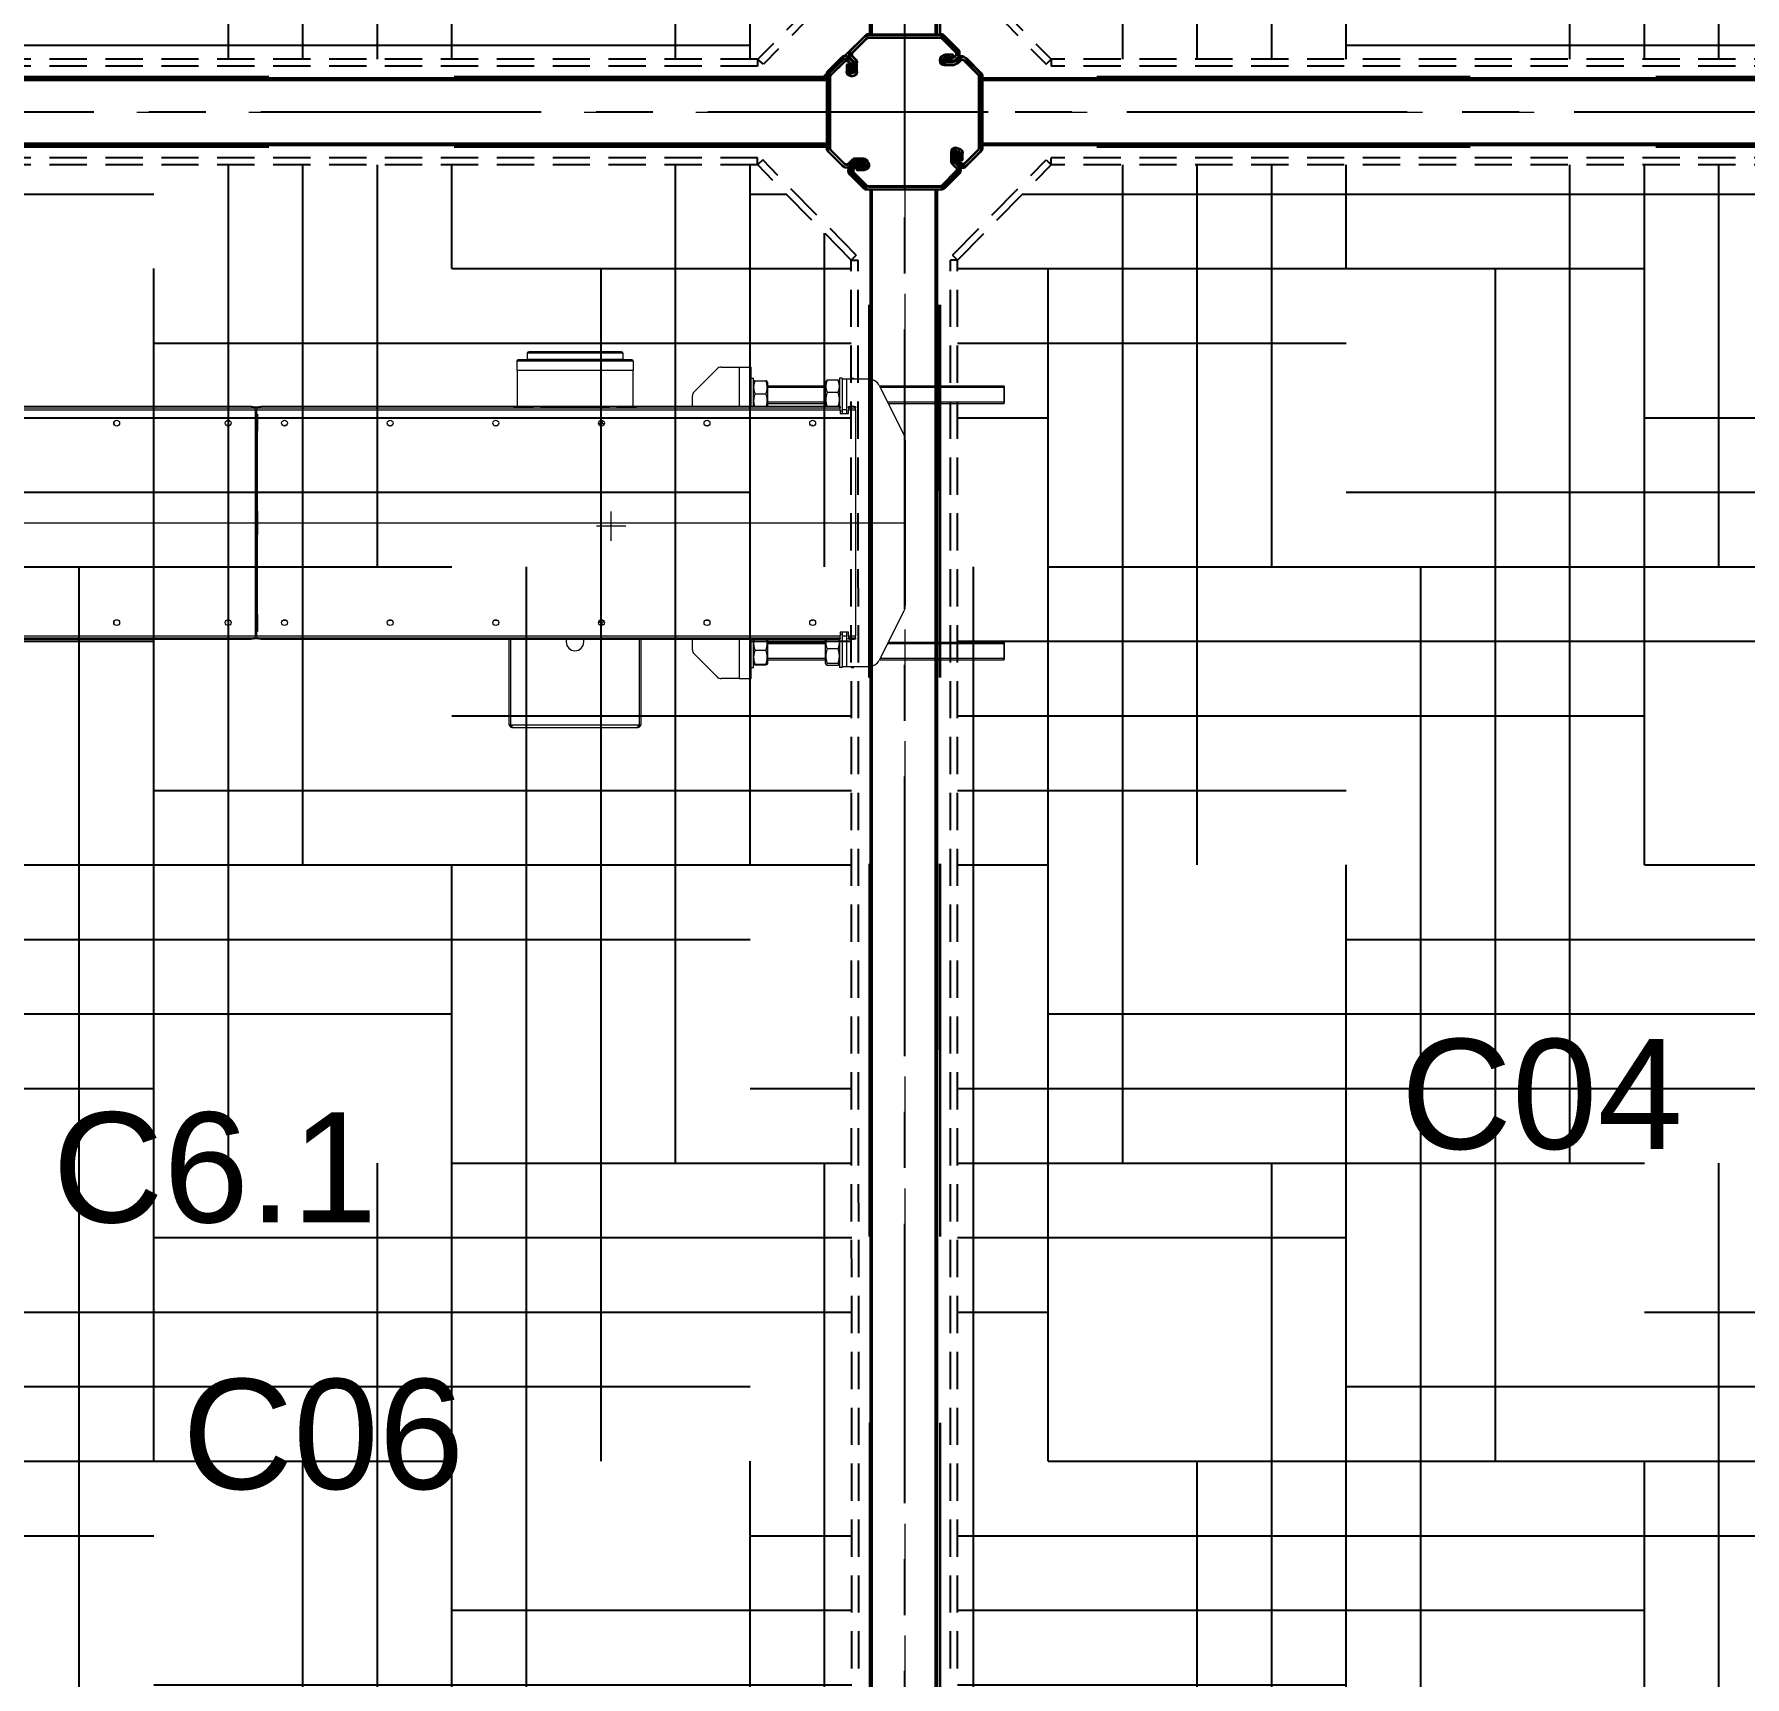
# Model space of a CAD drawing. Header units: millimetres. Extents: x 3220 to 226993, y 817 to 176024.
# Drawn here: x 32816 to 35731, y 85993 to 88792 of the extents above; entities that cross this region are included whole.
import ezdxf

# ---------------------------------------------------------------- set-up
doc = ezdxf.new("R2010")
doc.units = ezdxf.units.MM
for name, pattern in [('AXES', [50.8, 31.75, -6.35, 6.35, -6.35]), ('CENTER', [10.16, 6.35, -1.27, 1.27, -1.27]), ('GEN3', [6.25, 4.75, -1.5]), ('HIDDEN', [9.525, 6.35, -3.175])]:
    doc.linetypes.add(name, pattern=pattern)
doc.layers.add('3', color=6, linetype='GEN3')
doc.layers.add('cellule', color=7, linetype='Continuous')
doc.layers.add('Axe', color=1, linetype='AXES', lineweight=9)
doc.layers.add('Gewinde(DIN)', color=160, linetype='Continuous', lineweight=25)
doc.layers.add('Sichtbare Kanten(DIN)', color=7, linetype='Continuous', lineweight=50, true_color=0x3f3f3f)
doc.layers.add('Sichtbare tangentiale Kanten(DIN)', color=7, linetype='Continuous', lineweight=50, true_color=0x3f3f3f)
doc.styles.add('ARIAL_BOLD', font='arial.ttf')

# ---------------------------------------------------------------- blocks, each defined once
blk = doc.blocks.new("SYST7ME D'AXE")
at = {"layer": 'Axe', "ltscale": 15}
for p, q in [((9000, 18500), (9000, -6500)), ((-500, 15000), (15500, 15000))]:
    blk.add_line(p, q, dxfattribs=at)
blk = doc.blocks.new('palplanche')
at = {"color": 1, "linetype": 'CENTER', "ltscale": 75}
for p, q in [((-2500, 2632.6), (-2500, -632)), ((499.9, 2632.6), (500, -632)), ((642.3, 2500), (-2632, 2500)), ((640.8, -500), (-2632, -500))]:
    blk.add_line(p, q, dxfattribs=at)
at = {"color": 0, "linetype": 'HIDDEN', "ltscale": 100}
for p, q in [((-2581, 2594.3), (-2581, 2599.1)), ((418.9, 2594.3), (418.9, 2599.1)), ((-2567.6, 2588.3), (-2567.6, 2593.1)), ((-2411.7, 2568.8), (-2406.9, 2568.8)), ((-2405.7, 2582.2), (-2400.9, 2582.2)), ((432.3, 2588.3), (432.3, 2593.1)), ((588.3, 2568.8), (593.1, 2568.8)), ((594.3, 2582.2), (599.1, 2582.2)), ((368.5, 2560), (-2367.4, 2560)), ((-2587.1, 2432.4), (-2591.9, 2432.4)), ((368.5, 2440), (-2367.4, 2440)), ((412.8, 2432.4), (408, 2432.4)), ((-2593.1, 2419), (-2597.9, 2419)), ((-2431.2, 2412.9), (-2431.2, 2408.1)), ((-2417.8, 2406.9), (-2417.8, 2402.1)), ((406.8, 2419), (402, 2419)), ((568.7, 2412.9), (568.7, 2408.1)), ((582.1, 2406.9), (582.1, 2402.1)), ((-2559.4, 2368.6), (-2559.4, -367.4)), ((-2439.4, 2368.6), (-2439.4, -367.4)), ((440.5, 2368.6), (439.1, -367.4)), ((560.5, 2368.6), (559.1, -367.4)), ((-2581, -405.7), (-2581, -400.9)), ((-2567.6, -411.7), (-2567.6, -406.9)), ((417.5, -405.7), (417.5, -400.9)), ((430.9, -411.7), (430.9, -406.9)), ((-2411.7, -431.2), (-2406.9, -431.2)), ((-2405.7, -417.8), (-2400.9, -417.8)), ((586.9, -431.2), (591.7, -431.2)), ((592.9, -417.8), (597.7, -417.8)), ((367.1, -440), (-2367.4, -440)), ((-2593.1, -581), (-2597.9, -581)), ((-2587.1, -567.6), (-2591.9, -567.6)), ((367.1, -560), (-2367.4, -560)), ((405.4, -581), (400.6, -581)), ((411.4, -567.6), (406.6, -567.6)), ((-2431.2, -587.1), (-2431.2, -591.9)), ((-2417.8, -593.1), (-2417.8, -597.9)), ((567.3, -587.1), (567.3, -591.9)), ((580.7, -593.1), (580.7, -597.9))]:
    blk.add_line(p, q, dxfattribs=at)
at = {"color": 4, "linetype": 'ByBlock'}
for p, q in [((361.9, 2438.8), (434.9, 2367.4)), ((-2565, 2367.4), (-2502.4, 2367.4)), ((434.9, 2367.4), (497.5, 2367.4))]:
    blk.add_line(p, q, dxfattribs=at)
at = {"color": 0, "linetype": 'HIDDEN', "ltscale": 100}
for points in [[(-2405.7, 2582.2), (-2405.7, 2570.2, -1), (-2412.9, 2570.2), (-2412.9, 2585.2, -0.198912), (-2411.5, 2588.6), (-2407.6, 2592.4, 0.414214), (-2407.6, 2606), (-2431.4, 2629.8, 0.198912), (-2438.2, 2632.6), (-2559.4, 2632.6, 0.198912), (-2566.2, 2629.8), (-2589.1, 2606.9, 0.414214), (-2589.1, 2593.3), (-2587, 2591.2, 0.198912), (-2580.2, 2588.3), (-2567.6, 2588.3)], [(-2400.9, 2582.2), (-2400.9, 2570.2, -1), (-2417.7, 2570.2), (-2417.7, 2585.2, -0.198912), (-2414.8, 2592), (-2411, 2595.8, 0.414214), (-2411, 2602.6), (-2434.8, 2626.4, 0.198912), (-2438.2, 2627.8), (-2559.4, 2627.8, 0.198912), (-2562.8, 2626.4), (-2585.7, 2603.5, 0.414214), (-2585.7, 2596.7), (-2583.6, 2594.6, 0.198912), (-2580.2, 2593.1), (-2567.6, 2593.1)], [(594.3, 2582.2), (594.3, 2570.2, -1), (587.1, 2570.2), (587.1, 2585.2, -0.198912), (588.5, 2588.6), (592.3, 2592.4, 0.414214), (592.3, 2606), (568.5, 2629.8, 0.198912), (561.7, 2632.6), (440.5, 2632.6, 0.198912), (433.7, 2629.8), (410.8, 2606.9, 0.414214), (410.8, 2593.3), (412.9, 2591.2, 0.198912), (419.7, 2588.3), (432.3, 2588.3)], [(599.1, 2582.2), (599.1, 2570.2, -1), (582.3, 2570.2), (582.3, 2585.2, -0.198912), (585.1, 2592), (588.9, 2595.8, 0.414214), (588.9, 2602.6), (565.1, 2626.4, 0.198912), (561.7, 2627.8), (440.5, 2627.8, 0.198912), (437.1, 2626.4), (414.2, 2603.5, 0.414214), (414.2, 2596.7), (416.3, 2594.6, 0.198912), (419.7, 2593.1), (432.3, 2593.1)], [(-2581, 2594.3), (-2569, 2594.3, -1), (-2569, 2587.1), (-2584, 2587.1, -0.198912), (-2587.4, 2588.6), (-2591.2, 2592.4, 0.414214), (-2604.8, 2592.4), (-2628.6, 2568.6, 0.198912), (-2631.4, 2561.8), (-2631.4, 2440.6, 0.198912), (-2628.6, 2433.8), (-2605.7, 2410.9, 0.414214), (-2592.1, 2410.9), (-2590, 2413, 0.198912), (-2587.1, 2419.8), (-2587.1, 2432.4)], [(-2581, 2599.1), (-2569, 2599.1, -1), (-2569, 2582.3), (-2584, 2582.3, -0.198912), (-2590.8, 2585.2), (-2594.6, 2589, 0.414214), (-2601.4, 2589), (-2625.2, 2565.2, 0.198912), (-2626.6, 2561.8), (-2626.6, 2440.6, 0.198912), (-2625.2, 2437.2), (-2602.3, 2414.3, 0.414214), (-2595.5, 2414.3), (-2593.4, 2416.4, 0.198912), (-2591.9, 2419.8), (-2591.9, 2432.4)], [(418.9, 2594.3), (430.9, 2594.3, -1), (430.9, 2587.1), (415.9, 2587.1, -0.198912), (412.5, 2588.6), (408.7, 2592.4, 0.414214), (395.1, 2592.4), (371.3, 2568.6, 0.198912), (368.5, 2561.8), (368.5, 2440.6, 0.198912), (371.3, 2433.8), (394.3, 2410.9, 0.414214), (407.8, 2410.9), (410, 2413, 0.198912), (412.8, 2419.8), (412.8, 2432.4)], [(418.9, 2599.1), (430.9, 2599.1, -1), (430.9, 2582.3), (415.9, 2582.3, -0.198912), (409.1, 2585.2), (405.3, 2589, 0.414214), (398.5, 2589), (374.7, 2565.2, 0.198912), (373.3, 2561.8), (373.3, 2440.6, 0.198912), (374.7, 2437.2), (397.7, 2414.3, 0.414214), (404.4, 2414.3), (406.6, 2416.4, 0.198912), (408, 2419.8), (408, 2432.4)], [(-2417.8, 2402.1), (-2429.8, 2402.1, -1), (-2429.8, 2418.9), (-2414.8, 2418.9, -0.198912), (-2408, 2416), (-2404.2, 2412.2, 0.414214), (-2397.4, 2412.2), (-2373.6, 2436, 0.198912), (-2372.2, 2439.4), (-2372.2, 2560.6, 0.198912), (-2373.6, 2564), (-2396.5, 2586.9, 0.414214), (-2403.3, 2586.9), (-2405.5, 2584.8, 0.198912), (-2406.9, 2581.4), (-2406.9, 2568.8)], [(-2417.8, 2406.9), (-2429.8, 2406.9, -1), (-2429.8, 2414.1), (-2414.8, 2414.1, -0.198912), (-2411.4, 2412.7), (-2407.6, 2408.8, 0.414214), (-2394, 2408.8), (-2370.2, 2432.6, 0.198912), (-2367.4, 2439.4), (-2367.4, 2560.6, 0.198912), (-2370.2, 2567.4), (-2393.1, 2590.3, 0.414214), (-2406.7, 2590.3), (-2408.8, 2588.2, 0.198912), (-2411.7, 2581.4), (-2411.7, 2568.8)], [(582.1, 2402.1), (570.1, 2402.1, -1), (570.1, 2418.9), (585.1, 2418.9, -0.198912), (591.9, 2416), (595.8, 2412.2, 0.414214), (602.5, 2412.2), (626.3, 2436, 0.198912), (627.7, 2439.4), (627.7, 2560.6, 0.198912), (626.3, 2564), (603.4, 2586.9, 0.414214), (596.6, 2586.9), (594.5, 2584.8, 0.198912), (593.1, 2581.4), (593.1, 2568.8)], [(582.1, 2406.9), (570.1, 2406.9, -1), (570.1, 2414.1), (585.1, 2414.1, -0.198912), (588.5, 2412.7), (592.4, 2408.8, 0.414214), (605.9, 2408.8), (629.7, 2432.6, 0.198912), (632.5, 2439.4), (632.5, 2560.6, 0.198912), (629.7, 2567.4), (606.8, 2590.3, 0.414214), (593.2, 2590.3), (591.1, 2588.2, 0.198912), (588.3, 2581.4), (588.3, 2568.8)], [(-2597.9, 2419), (-2597.9, 2431, -1), (-2581.1, 2431), (-2581.1, 2416, -0.198912), (-2584, 2409.2), (-2587.8, 2405.4, 0.414214), (-2587.8, 2398.6), (-2564, 2374.8, 0.198912), (-2560.6, 2373.4), (-2439.4, 2373.4, 0.198912), (-2436, 2374.8), (-2413.1, 2397.7, 0.414214), (-2413.1, 2404.5), (-2415.2, 2406.7, 0.198912), (-2418.6, 2408.1), (-2431.2, 2408.1)], [(-2593.1, 2419), (-2593.1, 2431, -1), (-2585.9, 2431), (-2585.9, 2416, -0.198912), (-2587.4, 2412.6), (-2591.2, 2408.8, 0.414214), (-2591.2, 2395.2), (-2567.4, 2371.4, 0.198912), (-2560.6, 2368.6), (-2439.4, 2368.6, 0.198912), (-2432.6, 2371.4), (-2409.7, 2394.3, 0.414214), (-2409.7, 2407.9), (-2411.8, 2410, 0.198912), (-2418.6, 2412.9), (-2431.2, 2412.9)], [(402, 2419), (402, 2431, -1), (418.8, 2431), (418.8, 2416, -0.198912), (416, 2409.2), (412.1, 2405.4, 0.414214), (412.1, 2398.6), (435.9, 2374.8, 0.198912), (439.3, 2373.4), (560.5, 2373.4, 0.198912), (563.9, 2374.8), (586.9, 2397.7, 0.414214), (586.9, 2404.5), (584.7, 2406.7, 0.198912), (581.3, 2408.1), (568.7, 2408.1)], [(406.8, 2419), (406.8, 2431, -1), (414, 2431), (414, 2416, -0.198912), (412.6, 2412.6), (408.7, 2408.8, 0.414214), (408.7, 2395.2), (432.5, 2371.4, 0.198912), (439.3, 2368.6), (560.5, 2368.6, 0.198912), (567.3, 2371.4), (590.3, 2394.3, 0.414214), (590.3, 2407.9), (588.1, 2410, 0.198912), (581.3, 2412.9), (568.7, 2412.9)], [(-2405.7, -417.8), (-2405.7, -429.8, -1), (-2412.9, -429.8), (-2412.9, -414.8, -0.198912), (-2411.5, -411.4), (-2407.6, -407.6, 0.414214), (-2407.6, -394), (-2431.4, -370.2, 0.198912), (-2438.2, -367.4), (-2559.4, -367.4, 0.198912), (-2566.2, -370.2), (-2589.1, -393.1, 0.414214), (-2589.1, -406.7), (-2587, -408.8, 0.198912), (-2580.2, -411.7), (-2567.6, -411.7)], [(-2400.9, -417.8), (-2400.9, -429.8, -1), (-2417.7, -429.8), (-2417.7, -414.8, -0.198912), (-2414.8, -408), (-2411, -404.2, 0.414214), (-2411, -397.4), (-2434.8, -373.6, 0.198912), (-2438.2, -372.2), (-2559.4, -372.2, 0.198912), (-2562.8, -373.6), (-2585.7, -396.5, 0.414214), (-2585.7, -403.3), (-2583.6, -405.4, 0.198912), (-2580.2, -406.9), (-2567.6, -406.9)], [(592.9, -417.8), (592.9, -429.8, -1), (585.7, -429.8), (585.7, -414.8, -0.198912), (587.1, -411.4), (590.9, -407.6, 0.414214), (590.9, -394), (567.1, -370.2, 0.198912), (560.3, -367.4), (439.1, -367.4, 0.198912), (432.3, -370.2), (409.4, -393.1, 0.414214), (409.4, -406.7), (411.5, -408.8, 0.198912), (418.3, -411.7), (430.9, -411.7)], [(597.7, -417.8), (597.7, -429.8, -1), (580.9, -429.8), (580.9, -414.8, -0.198912), (583.7, -408), (587.5, -404.2, 0.414214), (587.5, -397.4), (563.7, -373.6, 0.198912), (560.3, -372.2), (439.1, -372.2, 0.198912), (435.7, -373.6), (412.8, -396.5, 0.414214), (412.8, -403.3), (414.9, -405.4, 0.198912), (418.3, -406.9), (430.9, -406.9)], [(-2581, -405.7), (-2569, -405.7, -1), (-2569, -412.9), (-2584, -412.9, -0.198912), (-2587.4, -411.4), (-2591.2, -407.6, 0.414214), (-2604.8, -407.6), (-2628.6, -431.4, 0.198912), (-2631.4, -438.2), (-2631.4, -559.4, 0.198912), (-2628.6, -566.2), (-2605.7, -589.1, 0.414214), (-2592.1, -589.1), (-2590, -587, 0.198912), (-2587.1, -580.2), (-2587.1, -567.6)], [(-2581, -400.9), (-2569, -400.9, -1), (-2569, -417.7), (-2584, -417.7, -0.198912), (-2590.8, -414.8), (-2594.6, -411, 0.414214), (-2601.4, -411), (-2625.2, -434.8, 0.198912), (-2626.6, -438.2), (-2626.6, -559.4, 0.198912), (-2625.2, -562.8), (-2602.3, -585.7, 0.414214), (-2595.5, -585.7), (-2593.4, -583.6, 0.198912), (-2591.9, -580.2), (-2591.9, -567.6)], [(-2417.8, -593.1), (-2429.8, -593.1, -1), (-2429.8, -585.9), (-2414.8, -585.9, -0.198912), (-2411.4, -587.3), (-2407.6, -591.2, 0.414214), (-2394, -591.2), (-2370.2, -567.4, 0.198912), (-2367.4, -560.6), (-2367.4, -439.4, 0.198912), (-2370.2, -432.6), (-2393.1, -409.7, 0.414214), (-2406.7, -409.7), (-2408.8, -411.8, 0.198912), (-2411.7, -418.6), (-2411.7, -431.2)], [(417.5, -405.7), (429.5, -405.7, -1), (429.5, -412.9), (414.5, -412.9, -0.198912), (411.1, -411.4), (407.3, -407.6, 0.414214), (393.7, -407.6), (369.9, -431.4, 0.198912), (367.1, -438.2), (367.1, -559.4, 0.198912), (369.9, -566.2), (392.8, -589.1, 0.414214), (406.4, -589.1), (408.6, -587, 0.198912), (411.4, -580.2), (411.4, -567.6)], [(417.5, -400.9), (429.5, -400.9, -1), (429.5, -417.7), (414.5, -417.7, -0.198912), (407.7, -414.8), (403.9, -411, 0.414214), (397.1, -411), (373.3, -434.8, 0.198912), (371.9, -438.2), (371.9, -559.4, 0.198912), (373.3, -562.8), (396.2, -585.7, 0.414214), (403, -585.7), (405.2, -583.6, 0.198912), (406.6, -580.2), (406.6, -567.6)], [(580.7, -593.1), (568.7, -593.1, -1), (568.7, -585.9), (583.7, -585.9, -0.198912), (587.1, -587.3), (591, -591.2, 0.414214), (604.5, -591.2), (628.3, -567.4, 0.198912), (631.1, -560.6), (631.1, -439.4, 0.198912), (628.3, -432.6), (605.4, -409.7, 0.414214), (591.8, -409.7), (589.7, -411.8, 0.198912), (586.9, -418.6), (586.9, -431.2)], [(-2417.8, -597.9), (-2429.8, -597.9, -1), (-2429.8, -581.1), (-2414.8, -581.1, -0.198912), (-2408, -584), (-2404.2, -587.8, 0.414214), (-2397.4, -587.8), (-2373.6, -564, 0.198912), (-2372.2, -560.6), (-2372.2, -439.4, 0.198912), (-2373.6, -436), (-2396.5, -413.1, 0.414214), (-2403.3, -413.1), (-2405.5, -415.2, 0.198912), (-2406.9, -418.6), (-2406.9, -431.2)], [(580.7, -597.9), (568.7, -597.9, -1), (568.7, -581.1), (583.7, -581.1, -0.198912), (590.5, -584), (594.3, -587.8, 0.414214), (601.1, -587.8), (624.9, -564, 0.198912), (626.3, -560.6), (626.3, -439.4, 0.198912), (624.9, -436), (602, -413.1, 0.414214), (595.2, -413.1), (593.1, -415.2, 0.198912), (591.7, -418.6), (591.7, -431.2)], [(-2597.9, -581), (-2597.9, -569, -1), (-2581.1, -569), (-2581.1, -584, -0.198912), (-2584, -590.8), (-2587.8, -594.6, 0.414214), (-2587.8, -601.4), (-2564, -625.2, 0.198912), (-2560.6, -626.6), (-2439.4, -626.6, 0.198912), (-2436, -625.2), (-2413.1, -602.3, 0.414214), (-2413.1, -595.5), (-2415.2, -593.3, 0.198912), (-2418.6, -591.9), (-2431.2, -591.9)], [(-2593.1, -581), (-2593.1, -569, -1), (-2585.9, -569), (-2585.9, -584, -0.198912), (-2587.4, -587.4), (-2591.2, -591.2, 0.414214), (-2591.2, -604.8), (-2567.4, -628.6, 0.198912), (-2560.6, -631.4), (-2439.4, -631.4, 0.198912), (-2432.6, -628.6), (-2409.7, -605.7, 0.414214), (-2409.7, -592.1), (-2411.8, -590, 0.198912), (-2418.6, -587.1), (-2431.2, -587.1)], [(400.6, -581), (400.6, -569, -1), (417.4, -569), (417.4, -584, -0.198912), (414.6, -590.8), (410.7, -594.6, 0.414214), (410.7, -601.4), (434.5, -625.2, 0.198912), (437.9, -626.6), (559.1, -626.6, 0.198912), (562.5, -625.2), (585.4, -602.3, 0.414214), (585.4, -595.5), (583.3, -593.3, 0.198912), (579.9, -591.9), (567.3, -591.9)], [(405.4, -581), (405.4, -569, -1), (412.6, -569), (412.6, -584, -0.198912), (411.2, -587.4), (407.3, -591.2, 0.414214), (407.3, -604.8), (431.1, -628.6, 0.198912), (437.9, -631.4), (559.1, -631.4, 0.198912), (565.9, -628.6), (588.8, -605.7, 0.414214), (588.8, -592.1), (586.7, -590, 0.198912), (579.9, -587.1), (567.3, -587.1)]]:
    blk.add_lwpolyline(points, format="xyb", dxfattribs=at)
at = {"layer": '3', "linetype": 'HIDDEN', "ltscale": 10}
for p, q in [((249.2, 2422), (-2250.8, 2422)), ((-2250.7, 2410.1), (-2250.7, 2422)), ((249.2, 2410.1), (249.2, 2422)), ((-2418.5, 2256), (-2259.3, 2418.5)), ((-2410, 2247.5), (-2250.8, 2410)), ((-2259.3, 2418.5), (-2250.7, 2410.1)), ((249.2, 2410.1), (-2250.8, 2410)), ((259.1, 2418.5), (249.2, 2410.1)), ((409.9, 2247.5), (249.3, 2410)), ((418.4, 2256), (259.1, 2418.5)), ((-2422, 2247.5), (-2422, -247.5)), ((-2410, 2247.5), (-2410, -247.5)), ((409.9, 2247.5), (408.5, -247.5)), ((421.9, 2247.5), (420.5, -247.5)), ((-2410, -247.5), (-2422, -247.5)), ((-2418.5, -256), (-2410, -247.5)), ((-2418.5, -256), (-2259.3, -418.5)), ((-2410, -247.5), (-2250.8, -410)), ((408.5, -247.5), (249.3, -410)), ((417, -256), (257.8, -418.5)), ((417, -256), (408.5, -247.5)), ((408.5, -247.5), (420.5, -247.5)), ((-2259.3, -418.5), (-2250.7, -410.1)), ((249.2, -410.1), (-2250.8, -410)), ((249.2, -422), (-2250.8, -422)), ((-2250.7, -410.1), (-2250.7, -422)), ((257.8, -418.5), (249.2, -410.1)), ((249.2, -410.1), (249.2, -422))]:
    blk.add_line(p, q, dxfattribs=at)
at = {"layer": 'cellule', "color": 3}
for p, q in [((366.5, 2556.4), (-2369.5, 2556.4)), ((366.5, 2553.4), (-2369.5, 2553.4)), ((366.5, 2445.4), (-2369.5, 2445.4)), ((366.5, 2442.4), (-2369.5, 2442.4)), ((-2558.5, 2367.4), (-2558.5, -368)), ((-2555.5, 2367.4), (-2555.5, -368)), ((-2447.5, 2367.4), (-2447.5, -368)), ((-2444.5, 2367.4), (-2444.5, -368)), ((441.5, 2367.4), (441.5, -368)), ((444.5, 2367.4), (444.5, -368)), ((552.5, 2367.4), (552.5, -368)), ((555.5, 2367.4), (555.5, -368)), ((366.5, -443), (-2369.5, -443)), ((366.5, -446), (-2369.5, -446)), ((366.5, -554), (-2369.5, -554)), ((366.5, -557), (-2369.5, -557))]:
    blk.add_line(p, q, dxfattribs=at)
for points in [[(-2409.3, 2603.3, -0.414214), (-2409.3, 2591.4), (-2415.9, 2584.8, 0.198912), (-2416.9, 2582.3), (-2416.9, 2568.1, 1), (-2410.8, 2568.1), (-2410.8, 2577.7), (-2406, 2577.7), (-2406, 2568.1, -1), (-2421.7, 2568.1), (-2421.7, 2582.3, -0.198912), (-2419.3, 2588.2), (-2412.7, 2594.8, 0.414214), (-2412.7, 2599.9), (-2438.3, 2625.5, 0.198912), (-2440.9, 2626.6), (-2503, 2626.6), (-2565.1, 2626.6, 0.198912), (-2567.7, 2625.5), (-2591, 2602.2, 0.414214), (-2591, 2597.1), (-2584.4, 2590.5, 0.198912), (-2581.9, 2589.4), (-2571.4, 2589.4), (-2571.4, 2584.6), (-2581.9, 2584.6, -0.198912), (-2587.8, 2587.1), (-2594.4, 2593.7, -0.414214), (-2594.4, 2605.6), (-2571.1, 2628.9, -0.198912), (-2565.1, 2631.4), (-2503, 2631.4), (-2440.9, 2631.4, -0.198912), (-2435, 2628.9)], [(590.7, 2603.3, -0.414214), (590.7, 2591.4), (584.2, 2584.8, 0.198912), (583.1, 2582.3), (583.1, 2568.1, 1), (589.2, 2568.1), (589.2, 2577.7), (594, 2577.7), (594, 2568.1, -1), (578.3, 2568.1), (578.3, 2582.3, -0.198912), (580.8, 2588.2), (587.3, 2594.8, 0.414214), (587.3, 2599.9), (561.7, 2625.5, 0.198912), (559.1, 2626.6), (497, 2626.6), (434.9, 2626.6, 0.198912), (432.4, 2625.5), (409, 2602.2, 0.414214), (409, 2597.1), (415.6, 2590.5, 0.198912), (418.1, 2589.4), (428.6, 2589.4), (428.6, 2584.6), (418.1, 2584.6, -0.198912), (412.2, 2587.1), (405.6, 2593.7, -0.414214), (405.6, 2605.6), (429, 2628.9, -0.198912), (434.9, 2631.4), (497, 2631.4), (559.1, 2631.4, -0.198912), (565.1, 2628.9)], [(-2605.4, 2591.6, -0.414214), (-2593.5, 2591.6), (-2586.9, 2585, 0.198912), (-2584.4, 2584), (-2570.3, 2584, 1), (-2570.3, 2590.1), (-2579.9, 2590.1), (-2579.9, 2594.9), (-2570.3, 2594.9, -1), (-2570.3, 2579.2), (-2584.4, 2579.2, -0.198912), (-2590.3, 2581.7), (-2596.9, 2588.2, 0.414214), (-2602, 2588.2), (-2627.7, 2562.6, 0.198912), (-2628.7, 2560), (-2628.7, 2497.9), (-2628.7, 2435.8, 0.198912), (-2627.7, 2433.3), (-2604.3, 2409.9, 0.414214), (-2599.2, 2409.9), (-2592.6, 2416.5, 0.198912), (-2591.6, 2419), (-2591.6, 2429.5), (-2586.8, 2429.5), (-2586.8, 2419, -0.198912), (-2589.2, 2413.1), (-2595.8, 2406.5, -0.414214), (-2607.7, 2406.5), (-2631.1, 2429.9, -0.198912), (-2633.5, 2435.8), (-2633.5, 2497.9), (-2633.5, 2560, -0.198912), (-2631.1, 2566)], [(-2397.6, 2407.2, -0.414214), (-2409.5, 2407.2), (-2416.1, 2413.8, 0.198912), (-2418.7, 2414.8), (-2432.8, 2414.8, 1), (-2432.8, 2408.7), (-2423.2, 2408.7), (-2423.2, 2403.9), (-2432.8, 2403.9, -1), (-2432.8, 2419.6), (-2418.7, 2419.6, -0.198912), (-2412.7, 2417.1), (-2406.1, 2410.6, 0.414214), (-2401, 2410.6), (-2375.4, 2436.2, 0.198912), (-2374.3, 2438.8), (-2374.3, 2500.9), (-2374.3, 2563, 0.198912), (-2375.4, 2565.5), (-2398.7, 2588.9, 0.414214), (-2403.8, 2588.9), (-2410.4, 2582.3, 0.198912), (-2411.5, 2579.8), (-2411.5, 2569.3), (-2416.3, 2569.3), (-2416.3, 2579.8, -0.198912), (-2413.8, 2585.7), (-2407.2, 2592.3, -0.414214), (-2395.3, 2592.3), (-2372, 2568.9, -0.198912), (-2369.5, 2563), (-2369.5, 2500.9), (-2369.5, 2438.8, -0.198912), (-2372, 2432.8)], [(394.6, 2591.6, -0.414214), (406.5, 2591.6), (413.1, 2585, 0.198912), (415.7, 2584), (429.8, 2584, 1), (429.8, 2590.1), (420.2, 2590.1), (420.2, 2594.9), (429.8, 2594.9, -1), (429.8, 2579.2), (415.7, 2579.2, -0.198912), (409.7, 2581.7), (403.1, 2588.2, 0.414214), (398, 2588.2), (372.4, 2562.6, 0.198912), (371.3, 2560), (371.3, 2497.9), (371.3, 2435.8, 0.198912), (372.4, 2433.3), (395.7, 2409.9, 0.414214), (400.8, 2409.9), (407.4, 2416.5, 0.198912), (408.5, 2419), (408.5, 2429.5), (413.3, 2429.5), (413.3, 2419, -0.198912), (410.8, 2413.1), (404.2, 2406.5, -0.414214), (392.3, 2406.5), (369, 2429.9, -0.198912), (366.5, 2435.8), (366.5, 2497.9), (366.5, 2560, -0.198912), (369, 2566)], [(602.4, 2407.2, -0.414214), (590.5, 2407.2), (583.9, 2413.8, 0.198912), (581.4, 2414.8), (567.3, 2414.8, 1), (567.3, 2408.7), (576.9, 2408.7), (576.9, 2403.9), (567.3, 2403.9, -1), (567.3, 2419.6), (581.4, 2419.6, -0.198912), (587.3, 2417.1), (593.9, 2410.6, 0.414214), (599, 2410.6), (624.7, 2436.2, 0.198912), (625.7, 2438.8), (625.7, 2500.9), (625.7, 2563, 0.198912), (624.7, 2565.5), (601.3, 2588.9, 0.414214), (596.2, 2588.9), (589.6, 2582.3, 0.198912), (588.6, 2579.8), (588.6, 2569.3), (583.8, 2569.3), (583.8, 2579.8, -0.198912), (586.2, 2585.7), (592.8, 2592.3, -0.414214), (604.7, 2592.3), (628.1, 2568.9, -0.198912), (630.5, 2563), (630.5, 2500.9), (630.5, 2438.8, -0.198912), (628.1, 2432.8)], [(-2409.3, -396.1, -0.414214), (-2409.3, -408), (-2415.9, -414.6, 0.198912), (-2416.9, -417.1), (-2416.9, -431.3, 1), (-2410.8, -431.3), (-2410.8, -421.7), (-2406, -421.7), (-2406, -431.3, -1), (-2421.7, -431.3), (-2421.7, -417.1, -0.198912), (-2419.3, -411.2), (-2412.7, -404.6, 0.414214), (-2412.7, -399.5), (-2438.3, -373.9, 0.198912), (-2440.9, -372.8), (-2503, -372.8), (-2565.1, -372.8, 0.198912), (-2567.7, -373.9), (-2591, -397.2, 0.414214), (-2591, -402.3), (-2584.4, -408.9, 0.198912), (-2581.9, -410), (-2571.4, -410), (-2571.4, -414.8), (-2581.9, -414.8, -0.198912), (-2587.8, -412.3), (-2594.4, -405.7, -0.414214), (-2594.4, -393.8), (-2571.1, -370.5, -0.198912), (-2565.1, -368), (-2503, -368), (-2440.9, -368, -0.198912), (-2435, -370.5)], [(590.7, -396.1, -0.414214), (590.7, -408), (584.2, -414.6, 0.198912), (583.1, -417.1), (583.1, -431.3, 1), (589.2, -431.3), (589.2, -421.7), (594, -421.7), (594, -431.3, -1), (578.3, -431.3), (578.3, -417.1, -0.198912), (580.8, -411.2), (587.3, -404.6, 0.414214), (587.3, -399.5), (561.7, -373.9, 0.198912), (559.1, -372.8), (497, -372.8), (434.9, -372.8, 0.198912), (432.4, -373.9), (409, -397.2, 0.414214), (409, -402.3), (415.6, -408.9, 0.198912), (418.1, -410), (428.6, -410), (428.6, -414.8), (418.1, -414.8, -0.198912), (412.2, -412.3), (405.6, -405.7, -0.414214), (405.6, -393.8), (429, -370.5, -0.198912), (434.9, -368), (497, -368), (559.1, -368, -0.198912), (565.1, -370.5)], [(-2605.4, -407.8, -0.414214), (-2593.5, -407.8), (-2586.9, -414.4, 0.198912), (-2584.4, -415.4), (-2570.3, -415.4, 1), (-2570.3, -409.3), (-2579.9, -409.3), (-2579.9, -404.5), (-2570.3, -404.5, -1), (-2570.3, -420.2), (-2584.4, -420.2, -0.198912), (-2590.3, -417.7), (-2596.9, -411.2, 0.414214), (-2602, -411.2), (-2627.7, -436.8, 0.198912), (-2628.7, -439.4), (-2628.7, -501.5), (-2628.7, -563.6, 0.198912), (-2627.7, -566.1), (-2604.3, -589.5, 0.414214), (-2599.2, -589.5), (-2592.6, -582.9, 0.198912), (-2591.6, -580.4), (-2591.6, -569.9), (-2586.8, -569.9), (-2586.8, -580.4, -0.198912), (-2589.2, -586.3), (-2595.8, -592.9, -0.414214), (-2607.7, -592.9), (-2631.1, -569.5, -0.198912), (-2633.5, -563.6), (-2633.5, -501.5), (-2633.5, -439.4, -0.198912), (-2631.1, -433.4)], [(-2397.6, -592.2, -0.414214), (-2409.5, -592.2), (-2416.1, -585.6, 0.198912), (-2418.7, -584.6), (-2432.8, -584.6, 1), (-2432.8, -590.7), (-2423.2, -590.7), (-2423.2, -595.5), (-2432.8, -595.5, -1), (-2432.8, -579.8), (-2418.7, -579.8, -0.198912), (-2412.7, -582.3), (-2406.1, -588.8, 0.414214), (-2401, -588.8), (-2375.4, -563.2, 0.198912), (-2374.3, -560.6), (-2374.3, -498.5), (-2374.3, -436.4, 0.198912), (-2375.4, -433.9), (-2398.7, -410.5, 0.414214), (-2403.8, -410.5), (-2410.4, -417.1, 0.198912), (-2411.5, -419.6), (-2411.5, -430.1), (-2416.3, -430.1), (-2416.3, -419.6, -0.198912), (-2413.8, -413.7), (-2407.2, -407.1, -0.414214), (-2395.3, -407.1), (-2372, -430.5, -0.198912), (-2369.5, -436.4), (-2369.5, -498.5), (-2369.5, -560.6, -0.198912), (-2372, -566.6)], [(394.6, -407.8, -0.414214), (406.5, -407.8), (413.1, -414.4, 0.198912), (415.7, -415.4), (429.8, -415.4, 1), (429.8, -409.3), (420.2, -409.3), (420.2, -404.5), (429.8, -404.5, -1), (429.8, -420.2), (415.7, -420.2, -0.198912), (409.7, -417.7), (403.1, -411.2, 0.414214), (398, -411.2), (372.4, -436.8, 0.198912), (371.3, -439.4), (371.3, -501.5), (371.3, -563.6, 0.198912), (372.4, -566.1), (395.7, -589.5, 0.414214), (400.8, -589.5), (407.4, -582.9, 0.198912), (408.5, -580.4), (408.5, -569.9), (413.3, -569.9), (413.3, -580.4, -0.198912), (410.8, -586.3), (404.2, -592.9, -0.414214), (392.3, -592.9), (369, -569.5, -0.198912), (366.5, -563.6), (366.5, -501.5), (366.5, -439.4, -0.198912), (369, -433.4)], [(602.4, -592.2, -0.414214), (590.5, -592.2), (583.9, -585.6, 0.198912), (581.4, -584.6), (567.3, -584.6, 1), (567.3, -590.7), (576.9, -590.7), (576.9, -595.5), (567.3, -595.5, -1), (567.3, -579.8), (581.4, -579.8, -0.198912), (587.3, -582.3), (593.9, -588.8, 0.414214), (599, -588.8), (624.7, -563.2, 0.198912), (625.7, -560.6), (625.7, -498.5), (625.7, -436.4, 0.198912), (624.7, -433.9), (601.3, -410.5, 0.414214), (596.2, -410.5), (589.6, -417.1, 0.198912), (588.6, -419.6), (588.6, -430.1), (583.8, -430.1), (583.8, -419.6, -0.198912), (586.2, -413.7), (592.8, -407.1, -0.414214), (604.7, -407.1), (628.1, -430.5, -0.198912), (630.5, -436.4), (630.5, -498.5), (630.5, -560.6, -0.198912), (628.1, -566.6)], [(-2593.7, -603.9, -0.414214), (-2593.7, -592), (-2587.2, -585.4, 0.198912), (-2586.1, -582.9), (-2586.1, -568.7, 1), (-2592.2, -568.7), (-2592.2, -578.3), (-2597, -578.3), (-2597, -568.7, -1), (-2581.3, -568.7), (-2581.3, -582.9, -0.198912), (-2583.8, -588.8), (-2590.3, -595.4, 0.414214), (-2590.3, -600.5), (-2564.7, -626.1, 0.198912), (-2562.1, -627.2), (-2500, -627.2), (-2437.9, -627.2, 0.198912), (-2435.4, -626.1), (-2412, -602.8, 0.414214), (-2412, -597.7), (-2418.6, -591.1, 0.198912), (-2421.1, -590), (-2431.6, -590), (-2431.6, -585.2), (-2421.1, -585.2, -0.198912), (-2415.2, -587.7), (-2408.6, -594.3, -0.414214), (-2408.6, -606.2), (-2432, -629.5, -0.198912), (-2437.9, -632), (-2500, -632), (-2562.1, -632, -0.198912), (-2568.1, -629.5)], [(406.3, -603.9, -0.414214), (406.3, -592), (412.9, -585.4, 0.198912), (413.9, -582.9), (413.9, -568.7, 1), (407.8, -568.7), (407.8, -578.3), (403, -578.3), (403, -568.7, -1), (418.7, -568.7), (418.7, -582.9, -0.198912), (416.3, -588.8), (409.7, -595.4, 0.414214), (409.7, -600.5), (435.3, -626.1, 0.198912), (437.9, -627.2), (500, -627.2), (562.1, -627.2, 0.198912), (564.7, -626.1), (588, -602.8, 0.414214), (588, -597.7), (581.4, -591.1, 0.198912), (578.9, -590), (568.4, -590), (568.4, -585.2), (578.9, -585.2, -0.198912), (584.8, -587.7), (591.4, -594.3, -0.414214), (591.4, -606.2), (568.1, -629.5, -0.198912), (562.1, -632), (500, -632), (437.9, -632, -0.198912), (432, -629.5)]]:
    blk.add_lwpolyline(points, format="xyb", close=True, dxfattribs=at)
for points in [[(-2562.1, 2367.4, -0.198912), (-2568.1, 2369.9), (-2593.7, 2395.5, -0.414214), (-2593.7, 2407.4), (-2587.2, 2414, 0.198912), (-2586.1, 2416.5), (-2586.1, 2430.7, 1), (-2592.2, 2430.7), (-2592.2, 2421.1), (-2597, 2421.1), (-2597, 2430.7, -1), (-2581.3, 2430.7), (-2581.3, 2416.5, -0.198912), (-2583.8, 2410.6), (-2590.3, 2404, 0.414214), (-2590.3, 2398.9), (-2564.7, 2373.3, 0.198912), (-2562.1, 2372.2), (-2500, 2372.2), (-2437.9, 2372.2, 0.198912), (-2435.4, 2373.3), (-2412, 2396.6, 0.414214), (-2412, 2401.7), (-2418.6, 2408.3, 0.198912), (-2421.1, 2409.4), (-2431.6, 2409.4), (-2431.6, 2414.2), (-2421.1, 2414.2, -0.198912), (-2415.2, 2411.7), (-2408.6, 2405.1, -0.414214), (-2408.6, 2393.2), (-2432, 2369.9, -0.198912), (-2437.9, 2367.4)], [(437.9, 2367.4, -0.198912), (432, 2369.9), (406.3, 2395.5, -0.414214), (406.3, 2407.4), (412.9, 2414, 0.198912), (413.9, 2416.5), (413.9, 2430.7, 1), (407.8, 2430.7), (407.8, 2421.1), (403, 2421.1), (403, 2430.7, -1), (418.7, 2430.7), (418.7, 2416.5, -0.198912), (416.3, 2410.6), (409.7, 2404, 0.414214), (409.7, 2398.9), (435.3, 2373.3, 0.198912), (437.9, 2372.2), (500, 2372.2), (562.1, 2372.2, 0.198912), (564.7, 2373.3), (588, 2396.6, 0.414214), (588, 2401.7), (581.4, 2408.3, 0.198912), (578.9, 2409.4), (568.4, 2409.4), (568.4, 2414.2), (578.9, 2414.2, -0.198912), (584.8, 2411.7), (591.4, 2405.1, -0.414214), (591.4, 2393.2), (568.1, 2369.9, -0.198912), (562.1, 2367.4)]]:
    blk.add_lwpolyline(points, format="xyb", dxfattribs=at)
for p in [(-2374.3, 2563), (-2374.3, -436.4), (625.7, -436.4)]:
    blk.add_point(p, dxfattribs=at)
at = {"layer": 'cellule'}
blk.add_point((625.7, 2563), dxfattribs=at)
blk = doc.blocks.new('level +22 m')
h = blk.add_hatch()
h.set_pattern_fill('HOUND', color=252, scale=80)
h.paths.add_polyline_path([(14750, -250), (12092.5, -250), (12090, -252.5), (12090, -2747.5), (12249.3, -2910), (14749.3, -2910.1), (14750, -2909.3)])
h.paths.add_polyline_path([(14750, -3090.7), (14749.3, -3089.9), (12249.3, -3090), (12090, -3252.5), (12090, -5747.5), (12190.5, -5850), (12195, -5850), (12195, -5854.6), (12249.3, -5910), (14749.3, -5910.1), (14750, -5909.3)])
h.paths.add_polyline_path([(11908.6, -3252.5), (11749.3, -3089.9), (9249.3, -3090), (9090, -3252.5), (9090, -5747.5), (9190.5, -5850), (9195, -5850), (9195, -5854.6), (9249.3, -5910), (11749.3, -5910.1), (11805, -5853.7), (11805, -5850), (11808.6, -5850), (11910, -5747.5)])
h.paths.add_polyline_path([(11908.6, -252.5), (11906.1, -250), (9092.5, -250), (9090, -252.5), (9090, -2747.5), (9249.3, -2910), (11749.3, -2910.1), (11910, -2747.5)])
h.paths.add_polyline_path([(8908.6, -252.5), (8906.1, -250), (6092.5, -250), (6090, -252.5), (6090, -2747.5), (6249.3, -2910), (8749.3, -2910.1), (8910, -2747.5)])
h.paths.add_polyline_path([(8908.6, -3252.5), (8749.3, -3089.9), (6249.3, -3090), (6090, -3252.5), (6090, -5747.5), (6190.5, -5850), (6195, -5850), (6195, -5854.6), (6249.3, -5910), (8749.3, -5910.1), (8805, -5853.7), (8805, -5850), (8808.6, -5850), (8910, -5747.5)])
h.paths.add_polyline_path([(5908.6, -3252.5), (5749.3, -3089.9), (3249.3, -3090), (3090, -3252.5), (3090, -5747.5), (3249.3, -5910), (5749.3, -5910.1), (5805, -5853.7), (5805, -5850), (5808.6, -5850), (5910, -5747.5)])
h.paths.add_polyline_path([(5908.6, -252.5), (5906.1, -250), (3092.5, -250), (3090, -252.5), (3090, -2747.5), (3249.3, -2910), (5749.3, -2910.1), (5910, -2747.5)])
h.paths.add_polyline_path([(2908.6, -252.5), (2906.1, -250), (250, -250), (250, -2910), (2749.3, -2910.1), (2910, -2747.5)])
h.paths.add_polyline_path([(2908.6, -3252.5), (2749.3, -3089.9), (250, -3090), (250, -5910), (2749.3, -5910.1), (2910, -5747.5)])
blk.add_blockref("SYST7ME D'AXE", (0, -18000))
at = {"xscale": -1, "rotation": 180}
for p in [(8500, -500), (11500, -500), (8500, -3500), (11500, -3500)]:
    blk.add_blockref('palplanche', p, dxfattribs=at)
blk = doc.blocks.new('117 t')
at = {"color": 1, "lineweight": 0}
for p, q in [((-7108, 0), (-6000, 0)), ((-9104, 0), (-7104, 0))]:
    blk.add_line(p, q, dxfattribs=at)
at = {"layer": 'Gewinde(DIN)', "color": 30, "lineweight": 0}
for p, q in [((-6235, 231.4), (-6136, 231.4)), ((-6136, 205.6), (-6235, 205.6)), ((-6043.2, 231.4), (-5831, 231.4)), ((-5831, 205.6), (-6030.3, 205.6)), ((-6235, -205.6), (-6136, -205.6)), ((-6136, -231.4), (-6235, -231.4)), ((-5831, -231.4), (-6043.2, -231.4)), ((-6030.3, -205.6), (-5831, -205.6))]:
    blk.add_line(p, q, dxfattribs=at)
at = {"layer": 'Sichtbare Kanten(DIN)', "color": 30, "lineweight": 0}
for p, q in [((-6484.2, 291.6), (-6641.7, 291.6)), ((-6464, 275.6), (-6662, 275.6)), ((-6662, 275.6), (-6662, 259.7)), ((-6466, 277.6), (-6660, 277.6)), ((-6481.5, 288.9), (-6644.5, 288.9)), ((-6644.5, 288.9), (-6644.5, 278.6)), ((-6481.5, 278.6), (-6644.5, 278.6)), ((-6481.5, 288.9), (-6481.5, 278.6)), ((-6464, 275.6), (-6464, 259.7)), ((-6320.9, 262.6), (-6360.1, 223.4)), ((-6313.8, 265.5), (-6283, 265.5)), ((-6283, 265.5), (-6263, 265.5)), ((-6263, 198.2), (-6263, 265.5)), ((-6464, 259.7), (-6662, 259.7)), ((-6661.5, 259.7), (-6661.5, 198.5)), ((-6464.5, 259.7), (-6464.5, 198.5)), ((-6263, 246.5), (-6259, 246.5)), ((-6259, 198.2), (-6259, 246.5)), ((-6259, 239.9), (-6258, 241.5)), ((-6256, 242.2), (-6238, 242.2)), ((-6235, 239.9), (-6236, 241.5)), ((-6235, 239.9), (-6235, 198.2)), ((-6235, 233.5), (-6136, 233.5)), ((-6136, 239.9), (-6134.9, 241.7)), ((-6136, 198.2), (-6136, 239.9)), ((-6115, 243.1), (-6133, 243.1)), ((-6112, 239.9), (-6113.1, 241.7)), ((-6112, 246.5), (-6112, 198.2)), ((-6108, 246.5), (-6112, 246.5)), ((-6108, 246.5), (-6108, 245)), ((-6108, 245), (-6108, 192.9)), ((-6100, 245), (-6108, 245)), ((-6100, 192.9), (-6100, 245)), ((-6062.3, 245), (-6100, 245)), ((-6092, 245), (-6092, 246.5)), ((-6092, 246.5), (-6088, 246.5)), ((-6088, 245), (-6088, 246.5)), ((-6044.5, 233.9), (-6002.1, 149.2)), ((-6044.2, 233.5), (-5832, 233.5)), ((-5832, 233.5), (-5832, 203.5)), ((-5831, 232.5), (-5832, 233.5)), ((-6363, 198.2), (-6363, 216.4)), ((-6256, 219.9), (-6238, 219.9)), ((-6115, 222.1), (-6133, 222.1)), ((-5831, 204.5), (-5832, 203.5)), ((-5831, 204.5), (-5831, 232.5)), ((-7115, 198.2), (-9093, 198.2)), ((-7108, 197.3), (-7108, 196.2)), ((-7108, 192.3), (-7108, 196.2)), ((-7108, 192.3), (-7108, 0.1)), ((-7105, 196.2), (-7105, 197.3)), ((-7105, 196.2), (-7105, 192.3)), ((-7105, 0.1), (-7105, 192.3)), ((-7105, 185), (-7104, 185)), ((-7104, 185), (-7104, 156)), ((-6113, 198.2), (-7098, 198.2)), ((-6668, 198.5), (-6633.8, 198.5)), ((-6668, 198.2), (-6668, 198.5)), ((-6633.8, 198.5), (-6633.8, 198.2)), ((-6621.7, 198.5), (-6633.8, 198.5)), ((-6621.7, 198.5), (-6621.7, 198.2)), ((-6621.7, 198.5), (-6504.2, 198.5)), ((-6504.2, 198.5), (-6504.2, 198.2)), ((-6492.1, 198.5), (-6504.2, 198.5)), ((-6492.1, 198.5), (-6492.1, 198.2)), ((-6492.1, 198.5), (-6458, 198.5)), ((-6458, 198.2), (-6458, 198.5)), ((-6235, 203.5), (-6136, 203.5)), ((-6111, 198), (-6111, 196.2)), ((-6111, 192.3), (-6111, 196.2)), ((-6111, 192.3), (-6111, 186.4)), ((-6108, 190.5), (-6111, 190.5)), ((-6111, 186.4), (-6097, 186.4)), ((-6108, 192.9), (-6108, 186.4)), ((-6100, 186.4), (-6100, 192.9)), ((-6097, 196.2), (-6097, 198)), ((-6097, 196.2), (-6097, 192.3)), ((-6097, 186.4), (-6097, 192.3)), ((-6087, 198.2), (-6095, 198.2)), ((-6085, 198), (-6085, 196.2)), ((-6085, 192.3), (-6085, 196.2)), ((-6085, 192.3), (-6085, 0.1)), ((-6029.2, 203.5), (-5832, 203.5)), ((-7104, 156), (-7105, 156)), ((-7104, 20), (-7104, 156)), ((-7056, 166), (-7058, 166)), ((-7058, 165), (-7058, 166)), ((-7056, 166), (-7055, 166)), ((-6881, 166), (-6875, 166)), ((-6701, 166), (-6695, 166)), ((-6513.2, 168.5), (-6522.8, 168.5)), ((-6521, 166), (-6515, 166)), ((-6517.4, 168.5), (-6516.5, 169)), ((-6516.5, 174.8), (-6516.5, 169.9)), ((-6514.4, 173.5), (-6516.5, 173.5)), ((-6341, 166), (-6335, 166)), ((-6161, 166), (-6160, 166)), ((-6158, 166), (-6160, 166)), ((-6158, 166), (-6158, 165)), ((-6000, -140.3), (-6000, 140.3)), ((-6501.5, -30.8), (-6501.5, 19.2)), ((-7108, -0.1), (-7108, -192.3)), ((-7105, -192.3), (-7105, -0.1)), ((-7104, -156), (-7104, -20)), ((-6476.5, -5.8), (-6526.5, -5.8)), ((-6085, -0.1), (-6085, -192.3)), ((-7105, -156), (-7104, -156)), ((-7104, -156), (-7104, -185)), ((-7061, -166), (-7059.7, -166)), ((-7059.7, -166), (-7055, -166)), ((-7056, -166), (-7055, -166)), ((-6881, -166), (-6875, -166)), ((-6881, -166), (-6875, -166)), ((-6701, -166), (-6695, -166)), ((-6701, -166), (-6695, -166)), ((-6522.8, -168.5), (-6513.2, -168.5)), ((-6521, -166), (-6515, -166)), ((-6521, -166), (-6515, -166)), ((-6517.4, -168.5), (-6516.5, -169)), ((-6516.5, -174.8), (-6516.5, -169.9)), ((-6516.5, -173.5), (-6514.4, -173.5)), ((-6341, -166), (-6335, -166)), ((-6341, -166), (-6335, -166)), ((-6161, -166), (-6160, -166)), ((-6160, -166), (-6158, -166)), ((-6158, -165), (-6158, -166)), ((-6002.1, -149.2), (-6044.5, -233.9)), ((-9093, -198.2), (-7115, -198.2)), ((-7108, -196.2), (-7108, -192.3)), ((-7108, -196.2), (-7108, -197.3)), ((-7104, -185), (-7105, -185)), ((-7105, -192.3), (-7105, -196.2)), ((-7105, -197.3), (-7105, -196.2)), ((-7098, -198.2), (-6113, -198.2)), ((-6675, -343.9), (-6675, -198.2)), ((-6673, -198.2), (-6673, -343.9)), ((-6672.5, -198.5), (-6673, -198.5)), ((-6673, -201.5), (-6672.5, -201.5)), ((-6672.5, -343.9), (-6672.5, -198.2)), ((-6578, -198.2), (-6578, -203)), ((-6548, -198.5), (-6578, -198.5)), ((-6548, -203), (-6548, -198.2)), ((-6453.5, -198.2), (-6453.5, -343.9)), ((-6453, -198.5), (-6453.5, -198.5)), ((-6453.5, -201.5), (-6453, -201.5)), ((-6453, -343.9), (-6453, -198.2)), ((-6451, -198.2), (-6451, -343.9)), ((-6363, -216.4), (-6363, -198.2)), ((-6263, -265.5), (-6263, -198.2)), ((-6259, -246.5), (-6259, -198.2)), ((-6235, -198.2), (-6235, -239.8)), ((-6235, -203.5), (-6136, -203.5)), ((-6136, -239.8), (-6136, -198.2)), ((-6112, -198.2), (-6112, -246.5)), ((-6097, -186.4), (-6111, -186.4)), ((-6111, -186.4), (-6111, -192.3)), ((-6108, -190.5), (-6111, -190.5)), ((-6111, -196.2), (-6111, -192.3)), ((-6111, -196.2), (-6111, -198)), ((-6108, -186.4), (-6108, -192.9)), ((-6108, -192.9), (-6108, -245)), ((-6100, -192.9), (-6100, -186.4)), ((-6100, -245), (-6100, -192.9)), ((-6097, -192.3), (-6097, -186.4)), ((-6097, -192.3), (-6097, -196.2)), ((-6097, -198), (-6097, -196.2)), ((-6095, -198.2), (-6087, -198.2)), ((-6085, -196.2), (-6085, -192.3)), ((-6085, -196.2), (-6085, -198)), ((-6029.2, -203.5), (-5832, -203.5)), ((-5832, -203.5), (-5832, -233.5)), ((-5831, -204.5), (-5832, -203.5)), ((-6673, -204.5), (-6672.5, -204.5)), ((-6453.5, -204.5), (-6453, -204.5)), ((-6360.1, -223.4), (-6320.9, -262.6)), ((-6256, -217.1), (-6238, -217.1)), ((-6115, -214.9), (-6133, -214.9)), ((-5831, -232.5), (-5832, -233.5)), ((-5831, -232.5), (-5831, -204.5)), ((-6263, -246.5), (-6259, -246.5)), ((-6259, -239.8), (-6258, -241.5)), ((-6256, -240.8), (-6238, -240.8)), ((-6256, -242.2), (-6238, -242.2)), ((-6235, -239.8), (-6236, -241.5)), ((-6235, -233.5), (-6136, -233.5)), ((-6136, -239.8), (-6134.9, -241.7)), ((-6115, -239.5), (-6133, -239.5)), ((-6115, -243.1), (-6133, -243.1)), ((-6112, -239.8), (-6113.1, -241.7)), ((-6108, -246.5), (-6112, -246.5)), ((-6108, -245), (-6100, -245)), ((-6108, -245), (-6108, -246.5)), ((-6100, -245), (-6062.3, -245)), ((-6092, -246.5), (-6092, -245)), ((-6092, -246.5), (-6088, -246.5)), ((-6088, -246.5), (-6088, -245)), ((-6044.2, -233.5), (-5832, -233.5)), ((-6283, -265.5), (-6313.8, -265.5)), ((-6283, -265.5), (-6263, -265.5)), ((-6673, -343.9), (-6675, -343.9)), ((-6672.5, -343.9), (-6670.4, -343.9)), ((-6670.4, -343.9), (-6670.4, -348.5)), ((-6670.4, -348.5), (-6455.6, -348.5)), ((-6455.6, -343.9), (-6453.5, -343.9)), ((-6455.6, -348.5), (-6455.6, -343.9)), ((-6453, -343.9), (-6451, -343.9))]:
    blk.add_line(p, q, dxfattribs=at)
at = {"layer": 'Sichtbare Kanten(DIN)', "color": 5, "lineweight": 0}
for p, q in [((-7108, -0.1), (-7108, 0.1)), ((-7105, 20), (-7104, 20)), ((-7105, 0.1), (-7105, -0.1)), ((-7104, 20), (-7104, -20)), ((-6085, -0.1), (-6085, 0.1)), ((-7104, -20), (-7105, -20))]:
    blk.add_line(p, q, dxfattribs=at)
at = {"layer": 'Sichtbare Kanten(DIN)', "color": 30, "lineweight": 0}
for centre in [(-7344, 170), (-7154, 170), (-7058, 170), (-6878, 170), (-6698, 170), (-6518, 170), (-6338, 170), (-6158, 170), (-7344, -170), (-7154, -170), (-7058, -170), (-6878, -170), (-6698, -170), (-6518, -170), (-6338, -170), (-6158, -170)]:
    blk.add_circle(centre, 5, dxfattribs=at)
for centre, radius, start, end in [((-6641.7, 288.9), 2.75, 90, 180), ((-6484.2, 288.9), 2.75, 0, 90), ((-6660, 275.6), 2, 90, 180), ((-6645.5, 278.6), 1, 270, 0), ((-6480.5, 278.6), 1, 180, 270), ((-6466, 275.6), 2, 0, 90), ((-6313.8, 255.5), 10, 90, 135), ((-6062.3, 225), 20, 26.5651, 90), ((-6353, 216.4), 10, 135, 180), ((-7354, 170), 6, 337.6684, 22.3316), ((-7110, 156), 6, 326.4427, 0), ((-6020, 140.3), 20, 0, 26.5651), ((-6020, -140.3), 20, 333.4349, 0), ((-7354, -170), 6, 337.6684, 22.3316), ((-7110, -156), 6, 0, 33.5573), ((-6563, -203), 15, 180, 0), ((-6353, -216.4), 10, 180, 225), ((-6062.3, -225), 20, 270, 333.4349), ((-6313.8, -255.5), 10, 225, 270), ((-6670.4, -343.9), 4.6, 180, 270), ((-6668, -343.5), 5, 180, 196.2602), ((-6670.4, -343.9), 2.6, 180, 270), ((-6455.6, -343.9), 4.6, 270, 0), ((-6455.6, -343.9), 2.6, 270, 0), ((-6458, -343.5), 5, 343.7398, 0)]:
    blk.add_arc(centre, radius, start, end, dxfattribs=at)
at = {"layer": 'Sichtbare Kanten(DIN)', "color": 30, "lineweight": 0, "extrusion": (0, 0, -1)}
for centre, major_axis, start_param, end_param in [((-7115, 197.3), (10, 0), 4.712389, 6.283185), ((-7098, 197.3), (-10, 0), 0, 1.570796), ((-6113, 198), (2, 0), 4.712389, 6.283185), ((-6095, 198), (-2, 0), 0, 1.570796), ((-6087, 198), (2, 0), 4.712389, 6.283185), ((-7115, -197.3), (10, 0), 0, 1.570796), ((-7098, -197.3), (-10, 0), 4.712389, 6.283185), ((-6113, -198), (2, 0), 0, 1.570796), ((-6095, -198), (-2, 0), 4.712389, 6.283185), ((-6087, -198), (2, 0), 0, 1.570796)]:
    blk.add_ellipse(centre, major_axis=major_axis, ratio=0.087156, start_param=start_param, end_param=end_param, dxfattribs=at)
at = {"layer": 'Sichtbare Kanten(DIN)', "color": 30, "lineweight": 0}
for points, weights in [([(-6256, 242.2), (-6257.8, 241.8), (-6258, 241.5)], [1, 1.06993503982, 1.07663940383]), ([(-6256, 219.9), (-6259.8, 231), (-6256, 242.2)], [1, 1.15470053838, 1]), ([(-6238, 242.2), (-6234.2, 231), (-6238, 219.9)], [1, 1.15470053838, 1]), ([(-6236, 241.5), (-6236.1, 241.8), (-6238, 242.2)], [1.07663940383, 1.06993503982, 1]), ([(-6133, 222.1), (-6136.8, 232.6), (-6133, 243.1)], [1, 1.15470053838, 1]), ([(-6133, 243.1), (-6134.5, 242.4), (-6134.9, 241.7)], [1, 1.05768712537, 1.07235171871]), ([(-6115, 243.1), (-6111.2, 232.6), (-6115, 222.1)], [1, 1.15470053838, 1]), ([(-6113.1, 241.7), (-6113.4, 242.4), (-6115, 243.1)], [1.07235171871, 1.05768712537, 1]), ([(-6256.6, 198.2), (-6259.6, 208.8), (-6256, 219.9)], [1.02123851615, 1.1432309128, 1]), ([(-6238, 219.9), (-6234.4, 208.8), (-6237.4, 198.2)], [1, 1.1432309128, 1.02123851615]), ([(-6133.2, 198.2), (-6136.7, 210.1), (-6133, 222.1)], [1.00711671201, 1.15105633783, 1]), ([(-6115, 222.1), (-6111.2, 210.1), (-6114.8, 198.2)], [1, 1.15105633783, 1.00711671201]), ([(-6516.5, 169.9), (-6519.9, 168.7), (-6522.9, 169.1)], [1, 1.10642227603, 1.06642358993]), ([(-6516.5, 169), (-6516.5, 169), (-6516.5, 169.9)], [1.07735026919, 1.07735026919, 1]), ([(-6522.9, -169.1), (-6519.9, -168.7), (-6516.5, -169.9)], [1.06642358993, 1.10642227603, 1]), ([(-6516.5, -169.9), (-6516.5, -169), (-6516.5, -169)], [1, 1.07735026919, 1.07735026919]), ([(-6256, -217.1), (-6259.4, -207.3), (-6257, -198.2)], [1, 1.13358959651, 1.03646014728]), ([(-6237, -198.2), (-6234.6, -207.3), (-6238, -217.1)], [1.03646014728, 1.13358959651, 1]), ([(-6133, -214.9), (-6136.2, -206.2), (-6134.3, -198.2)], [1, 1.12545296205, 1.04743609972]), ([(-6113.7, -198.2), (-6111.8, -206.2), (-6115, -214.9)], [1.04743609972, 1.12545296205, 1]), ([(-6256, -240.8), (-6259.8, -229), (-6256, -217.1)], [1, 1.15470053838, 1]), ([(-6238, -217.1), (-6234.2, -229), (-6238, -240.8)], [1, 1.15470053838, 1]), ([(-6133, -239.5), (-6136.8, -227.2), (-6133, -214.9)], [1, 1.15470053838, 1]), ([(-6115, -214.9), (-6111.2, -227.2), (-6115, -239.5)], [1, 1.15470053838, 1]), ([(-6256, -242.2), (-6259.8, -241.5), (-6256, -240.8)], [1, 1.15470053838, 1]), ([(-6238, -240.8), (-6234.2, -241.5), (-6238, -242.2)], [1, 1.15470053838, 1]), ([(-6133, -243.1), (-6136.8, -241.3), (-6133, -239.5)], [1, 1.15470053838, 1]), ([(-6115, -239.5), (-6111.2, -241.3), (-6115, -243.1)], [1, 1.15470053838, 1])]:
    blk.add_rational_spline(points, weights, degree=2, dxfattribs=at)
at = {"layer": 'Sichtbare tangentiale Kanten(DIN)', "color": 30, "lineweight": 0}
for p, q in [((-6283, 265.5), (-6283, 198.2)), ((-9103, 196.2), (-7105, 196.2)), ((-9103, 192.3), (-7105, 192.3)), ((-7108, 196.2), (-6111, 196.2)), ((-7108, 192.3), (-6111, 192.3)), ((-6108, 192.9), (-6100, 192.9)), ((-6097, 196.2), (-6085, 196.2)), ((-6097, 192.3), (-6085, 192.3)), ((-7056, 166), (-7056, 165.4)), ((-6160, 165.4), (-6160, 166)), ((-7059.7, -165.3), (-7059.7, -166)), ((-7056, -165.4), (-7056, -166)), ((-6160, -166), (-6160, -165.4)), ((-9103, -192.3), (-7105, -192.3)), ((-9103, -196.2), (-7105, -196.2)), ((-7108, -192.3), (-6111, -192.3)), ((-7108, -196.2), (-6111, -196.2)), ((-6283, -198.2), (-6283, -265.5)), ((-6100, -192.9), (-6108, -192.9)), ((-6097, -192.3), (-6085, -192.3)), ((-6097, -196.2), (-6085, -196.2)), ((-6670.4, -343.9), (-6455.6, -343.9))]:
    blk.add_line(p, q, dxfattribs=at)

msp = doc.modelspace()

# ---------------------------------------------------------------- block references
at = {"color": 2}
msp.add_blockref('level +22 m', (25300, 91659.2), dxfattribs=at)
msp.add_blockref('117 t', (40301, 87959.2))

# ---------------------------------------------------------------- texts
at = {"color": 30, "char_height": 187.5, "attachment_point": 5, "style": 'ARIAL_BOLD'}
for s, insert in [('C04', (35385.6, 86984.7)), ('C6.1', (33124.2, 86859.6)), ('C06', (33309, 86405.3))]:
    msp.add_mtext(s, dxfattribs=dict(at, insert=insert))

doc.saveas('drawing.dxf')
